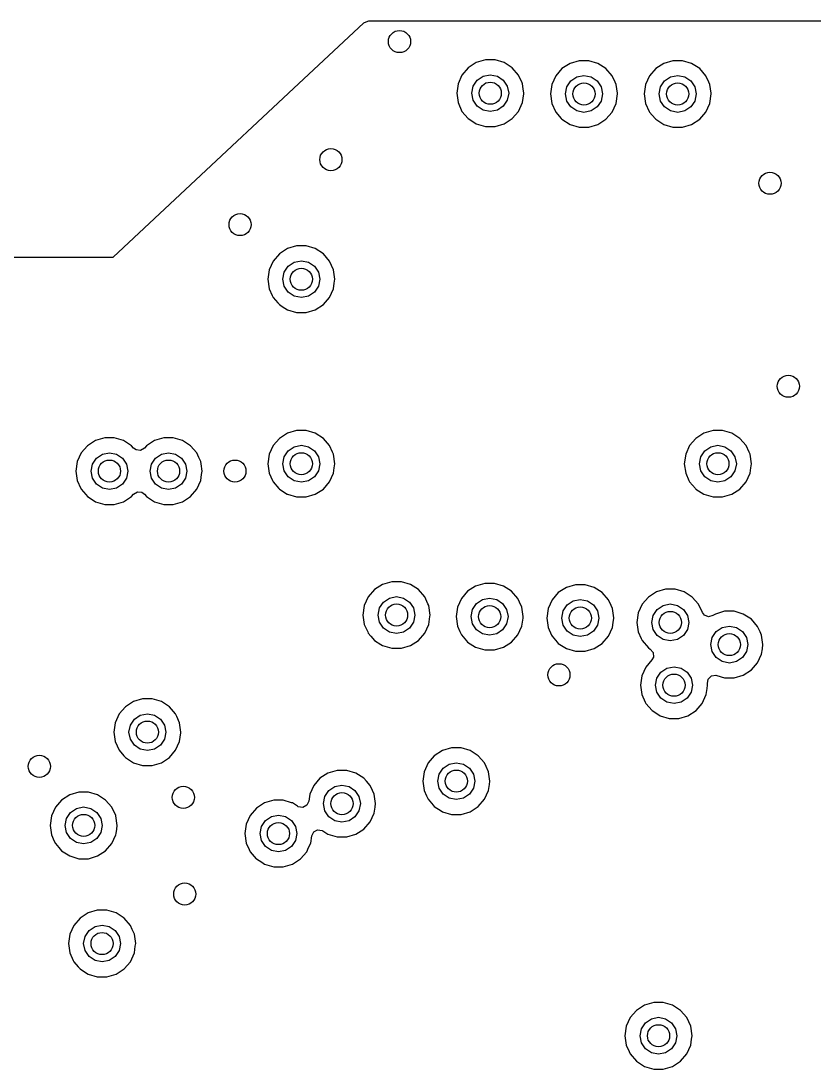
# Model space of a CAD drawing. Extents: x 100.3 to 185, y -144.7 to -85.3.
# Drawn here: x 165.25 to 176, y -99.5 to -85.3 of the extents above; entities that cross this region are included whole.
import ezdxf

# ---------------------------------------------------------------- set-up
doc = ezdxf.new("R2010")
doc.units = 0
doc.layers.add('BLACK', color=7, linetype='CONTINUOUS')

msp = doc.modelspace()

# ---------------------------------------------------------------- linework, layer by layer
at = {"layer": 'BLACK', "linetype": 'CONTINUOUS'}
for p, q in [((168.876, -86.28), (169.895, -85.3279)), ((169.895, -85.3279), (169.951, -85.302)), ((169.951, -85.302), (169.963, -85.3013)), ((169.963, -85.3013), (183.282, -85.3014)), ((171.421, -85.866), (171.312, -85.936)), ((171.545, -85.8295), (171.421, -85.866)), ((171.421, -85.866), (171.421, -85.866)), ((171.675, -85.8295), (171.545, -85.8295)), ((171.545, -85.8295), (171.545, -85.8295)), ((171.799, -85.866), (171.675, -85.8295)), ((171.675, -85.8295), (171.675, -85.8295)), ((171.908, -85.936), (171.799, -85.866)), ((171.799, -85.866), (171.799, -85.866)), ((171.799, -85.866), (171.799, -85.866)), ((171.799, -85.866), (171.799, -85.866)), ((172.691, -85.876), (172.582, -85.946)), ((172.815, -85.8395), (172.691, -85.876)), ((172.691, -85.876), (172.691, -85.876)), ((172.945, -85.8395), (172.815, -85.8395)), ((172.815, -85.8395), (172.815, -85.8395)), ((173.069, -85.876), (172.945, -85.8395)), ((172.945, -85.8395), (172.945, -85.8395)), ((173.178, -85.946), (173.069, -85.876)), ((173.069, -85.876), (173.069, -85.876)), ((173.069, -85.876), (173.069, -85.876)), ((173.069, -85.876), (173.069, -85.876)), ((173.961, -85.876), (173.852, -85.946)), ((174.085, -85.8395), (173.961, -85.876)), ((173.961, -85.876), (173.961, -85.876)), ((174.215, -85.8395), (174.085, -85.8395)), ((174.085, -85.8395), (174.085, -85.8395)), ((174.339, -85.876), (174.215, -85.8395)), ((174.215, -85.8395), (174.215, -85.8395)), ((174.448, -85.946), (174.339, -85.876)), ((174.339, -85.876), (174.339, -85.876)), ((174.339, -85.876), (174.339, -85.876)), ((174.339, -85.876), (174.339, -85.876)), ((171.227, -86.0339), (171.173, -86.1518)), ((171.312, -85.936), (171.227, -86.0339)), ((171.514, -86.049), (171.61, -86.03)), ((171.61, -86.03), (171.706, -86.049)), ((171.993, -86.0339), (171.908, -85.936)), ((171.908, -85.936), (171.908, -85.936)), ((171.908, -85.936), (171.908, -85.936)), ((172.041, -86.1395), (171.993, -86.0339)), ((172.497, -86.0439), (172.443, -86.1618)), ((172.582, -85.946), (172.497, -86.0439)), ((172.784, -86.059), (172.88, -86.04)), ((172.88, -86.04), (172.976, -86.059)), ((173.263, -86.0439), (173.178, -85.946)), ((173.178, -85.946), (173.178, -85.946)), ((173.178, -85.946), (173.178, -85.946)), ((173.301, -86.1284), (173.263, -86.0439)), ((173.767, -86.0439), (173.713, -86.1618)), ((173.852, -85.946), (173.767, -86.0439)), ((174.054, -86.059), (174.15, -86.04)), ((174.15, -86.04), (174.246, -86.059)), ((174.533, -86.0439), (174.448, -85.946)), ((174.448, -85.946), (174.448, -85.946)), ((174.448, -85.946), (174.448, -85.946)), ((174.571, -86.1284), (174.533, -86.0439)), ((171.173, -86.1518), (171.155, -86.28)), ((171.36, -86.28), (171.379, -86.1843)), ((171.379, -86.1843), (171.433, -86.1032)), ((171.433, -86.1032), (171.514, -86.049)), ((171.706, -86.049), (171.787, -86.1032)), ((171.787, -86.1032), (171.841, -86.1843)), ((171.841, -86.1843), (171.86, -86.28)), ((172.047, -86.1518), (172.041, -86.1395)), ((172.056, -86.2193), (172.047, -86.1518)), ((172.443, -86.1618), (172.425, -86.29)), ((172.649, -86.1943), (172.703, -86.1132)), ((172.703, -86.1132), (172.784, -86.059)), ((172.976, -86.059), (173.057, -86.1132)), ((173.057, -86.1132), (173.111, -86.1943)), ((173.317, -86.1618), (173.301, -86.1284)), ((173.334, -86.28), (173.317, -86.1618)), ((173.713, -86.1618), (173.695, -86.29)), ((173.919, -86.1943), (173.973, -86.1132)), ((173.973, -86.1132), (174.054, -86.059)), ((174.246, -86.059), (174.327, -86.1132)), ((174.327, -86.1132), (174.381, -86.1943)), ((174.587, -86.1618), (174.571, -86.1284)), ((174.604, -86.28), (174.587, -86.1618)), ((166.5, -88.5), (168.876, -86.28)), ((171.155, -86.28), (171.155, -86.28)), ((171.155, -86.28), (171.173, -86.4082)), ((171.379, -86.3757), (171.36, -86.28)), ((171.86, -86.28), (171.841, -86.3757)), ((172.047, -86.4082), (172.064, -86.29)), ((172.065, -86.28), (172.056, -86.2193)), ((172.064, -86.29), (172.065, -86.28)), ((172.425, -86.29), (172.425, -86.29)), ((172.425, -86.29), (172.443, -86.4182)), ((172.63, -86.29), (172.649, -86.1943)), ((172.649, -86.3857), (172.63, -86.29)), ((173.111, -86.1943), (173.13, -86.29)), ((173.13, -86.29), (173.111, -86.3857)), ((173.317, -86.4182), (173.335, -86.29)), ((173.335, -86.29), (173.334, -86.28)), ((173.335, -86.29), (173.335, -86.29)), ((173.695, -86.29), (173.695, -86.29)), ((173.695, -86.29), (173.713, -86.4182)), ((173.9, -86.29), (173.919, -86.1943)), ((173.919, -86.3857), (173.9, -86.29)), ((174.381, -86.1943), (174.4, -86.29)), ((174.4, -86.29), (174.381, -86.3857)), ((174.587, -86.4182), (174.605, -86.29)), ((174.605, -86.29), (174.604, -86.28)), ((171.173, -86.4082), (171.227, -86.5261)), ((171.433, -86.4568), (171.379, -86.3757)), ((171.514, -86.511), (171.433, -86.4568)), ((171.787, -86.4568), (171.706, -86.511)), ((171.841, -86.3757), (171.787, -86.4568)), ((171.993, -86.5261), (172.047, -86.4082)), ((172.443, -86.4182), (172.493, -86.5261)), ((172.703, -86.4668), (172.649, -86.3857)), ((172.784, -86.521), (172.703, -86.4668)), ((173.057, -86.4668), (172.976, -86.521)), ((173.111, -86.3857), (173.057, -86.4668)), ((173.263, -86.5361), (173.317, -86.4182)), ((173.713, -86.4182), (173.763, -86.5261)), ((173.973, -86.4668), (173.919, -86.3857)), ((174.054, -86.521), (173.973, -86.4668)), ((174.327, -86.4668), (174.246, -86.521)), ((174.381, -86.3857), (174.327, -86.4668)), ((174.533, -86.5361), (174.587, -86.4182)), ((171.227, -86.5261), (171.227, -86.5261)), ((171.227, -86.5261), (171.312, -86.624)), ((171.61, -86.53), (171.514, -86.511)), ((171.706, -86.511), (171.61, -86.53)), ((171.908, -86.624), (171.993, -86.5261)), ((172.493, -86.5261), (172.497, -86.5361)), ((172.497, -86.5361), (172.573, -86.624)), ((172.88, -86.54), (172.784, -86.521)), ((172.976, -86.521), (172.88, -86.54)), ((173.178, -86.634), (173.263, -86.5361)), ((173.763, -86.5261), (173.767, -86.5361)), ((173.767, -86.5361), (173.843, -86.624)), ((174.15, -86.54), (174.054, -86.521)), ((174.246, -86.521), (174.15, -86.54)), ((174.448, -86.634), (174.533, -86.5361)), ((171.312, -86.624), (171.312, -86.624)), ((171.312, -86.624), (171.374, -86.6641)), ((171.374, -86.6641), (171.421, -86.694)), ((171.421, -86.694), (171.545, -86.7305)), ((171.545, -86.7305), (171.545, -86.7305)), ((171.545, -86.7305), (171.675, -86.7305)), ((171.675, -86.7305), (171.799, -86.694)), ((171.675, -86.7305), (171.675, -86.7305)), ((171.799, -86.694), (171.908, -86.624)), ((172.573, -86.624), (172.582, -86.634)), ((172.582, -86.634), (172.691, -86.704)), ((172.691, -86.704), (172.691, -86.704)), ((172.691, -86.704), (172.815, -86.7405)), ((172.815, -86.7405), (172.815, -86.7405)), ((172.815, -86.7405), (172.945, -86.7405)), ((172.945, -86.7405), (173.069, -86.704)), ((172.945, -86.7405), (172.945, -86.7405)), ((173.069, -86.704), (173.178, -86.634)), ((173.843, -86.624), (173.852, -86.634)), ((173.852, -86.634), (173.961, -86.704)), ((173.961, -86.704), (173.961, -86.704)), ((173.961, -86.704), (174.085, -86.7405)), ((174.085, -86.7405), (174.085, -86.7405)), ((174.085, -86.7405), (174.215, -86.7405)), ((174.215, -86.7405), (174.339, -86.704)), ((174.215, -86.7405), (174.215, -86.7405)), ((174.339, -86.704), (174.448, -86.634)), ((168.752, -88.456), (168.667, -88.5539)), ((168.861, -88.386), (168.752, -88.456)), ((168.985, -88.3495), (168.861, -88.386)), ((168.861, -88.386), (168.861, -88.386)), ((169.115, -88.3495), (168.985, -88.3495)), ((168.985, -88.3495), (168.985, -88.3495)), ((169.239, -88.386), (169.115, -88.3495)), ((169.115, -88.3495), (169.115, -88.3495)), ((169.348, -88.456), (169.239, -88.386)), ((169.239, -88.386), (169.239, -88.386)), ((169.239, -88.386), (169.239, -88.386)), ((169.239, -88.386), (169.239, -88.386)), ((169.433, -88.5539), (169.348, -88.456)), ((169.348, -88.456), (169.348, -88.456)), ((169.348, -88.456), (169.348, -88.456)), ((160.279, -88.5), (166.5, -88.5)), ((166.5, -88.5), (166.5, -88.5)), ((168.667, -88.5539), (168.613, -88.6718)), ((168.873, -88.6232), (168.954, -88.569)), ((168.954, -88.569), (169.05, -88.55)), ((169.05, -88.55), (169.146, -88.569)), ((169.146, -88.569), (169.227, -88.6232)), ((169.487, -88.6718), (169.433, -88.5539)), ((168.613, -88.6718), (168.595, -88.8)), ((168.8, -88.8), (168.819, -88.7043)), ((168.819, -88.7043), (168.873, -88.6232)), ((169.227, -88.6232), (169.281, -88.7043)), ((169.281, -88.7043), (169.3, -88.8)), ((169.505, -88.8), (169.487, -88.6718)), ((169.487, -88.6718), (169.487, -88.6718)), ((168.595, -88.8), (168.595, -88.8)), ((168.595, -88.8), (168.613, -88.9282)), ((168.819, -88.8957), (168.8, -88.8)), ((169.3, -88.8), (169.281, -88.8957)), ((169.487, -88.9282), (169.497, -88.8539)), ((169.497, -88.8539), (169.505, -88.8)), ((169.505, -88.8), (169.505, -88.8)), ((168.613, -88.9282), (168.656, -89.0211)), ((168.656, -89.0211), (168.667, -89.0461)), ((168.873, -88.9768), (168.819, -88.8957)), ((168.954, -89.031), (168.873, -88.9768)), ((169.227, -88.9768), (169.146, -89.031)), ((169.281, -88.8957), (169.227, -88.9768)), ((169.433, -89.0461), (169.487, -88.9282)), ((168.667, -89.0461), (168.73, -89.119)), ((168.73, -89.119), (168.752, -89.144)), ((168.752, -89.144), (168.791, -89.1691)), ((168.791, -89.1691), (168.861, -89.214)), ((169.05, -89.05), (168.954, -89.031)), ((169.146, -89.031), (169.05, -89.05)), ((169.239, -89.214), (169.348, -89.144)), ((169.348, -89.144), (169.433, -89.0461)), ((168.861, -89.214), (168.985, -89.2505)), ((168.985, -89.2505), (168.985, -89.2505)), ((168.985, -89.2505), (169.115, -89.2505)), ((169.115, -89.2505), (169.239, -89.214)), ((169.115, -89.2505), (169.115, -89.2505)), ((168.985, -90.8495), (168.861, -90.886)), ((169.115, -90.8495), (168.985, -90.8495)), ((168.985, -90.8495), (168.985, -90.8495)), ((169.239, -90.886), (169.115, -90.8495)), ((169.115, -90.8495), (169.115, -90.8495)), ((174.63, -90.8495), (174.505, -90.886)), ((174.759, -90.8495), (174.63, -90.8495)), ((174.63, -90.8495), (174.63, -90.8495)), ((174.884, -90.886), (174.759, -90.8495)), ((174.759, -90.8495), (174.759, -90.8495)), ((166.261, -90.986), (166.152, -91.056)), ((166.385, -90.9495), (166.261, -90.986)), ((166.261, -90.986), (166.261, -90.986)), ((166.515, -90.9495), (166.385, -90.9495)), ((166.385, -90.9495), (166.385, -90.9495)), ((166.639, -90.986), (166.515, -90.9495)), ((166.515, -90.9495), (166.515, -90.9495)), ((166.748, -91.056), (166.639, -90.986)), ((166.639, -90.986), (166.639, -90.986)), ((166.639, -90.986), (166.639, -90.986)), ((166.639, -90.986), (166.639, -90.986)), ((167.061, -90.986), (166.952, -91.056)), ((167.185, -90.9495), (167.061, -90.986)), ((167.061, -90.986), (167.061, -90.986)), ((167.315, -90.9495), (167.185, -90.9495)), ((167.185, -90.9495), (167.185, -90.9495)), ((167.439, -90.986), (167.315, -90.9495)), ((167.315, -90.9495), (167.315, -90.9495)), ((167.548, -91.056), (167.439, -90.986)), ((167.439, -90.986), (167.439, -90.986)), ((167.439, -90.986), (167.439, -90.986)), ((167.439, -90.986), (167.439, -90.986)), ((168.752, -90.956), (168.667, -91.0539)), ((168.861, -90.886), (168.752, -90.956)), ((168.861, -90.886), (168.861, -90.886)), ((169.348, -90.956), (169.239, -90.886)), ((169.239, -90.886), (169.239, -90.886)), ((169.239, -90.886), (169.239, -90.886)), ((169.239, -90.886), (169.239, -90.886)), ((169.433, -91.0539), (169.348, -90.956)), ((169.348, -90.956), (169.348, -90.956)), ((169.348, -90.956), (169.348, -90.956)), ((174.396, -90.956), (174.312, -91.0539)), ((174.505, -90.886), (174.396, -90.956)), ((174.505, -90.886), (174.505, -90.886)), ((174.993, -90.956), (174.884, -90.886)), ((174.884, -90.886), (174.884, -90.886)), ((174.884, -90.886), (174.884, -90.886)), ((174.884, -90.886), (174.884, -90.886)), ((175.077, -91.0539), (174.993, -90.956)), ((174.993, -90.956), (174.993, -90.956)), ((174.993, -90.956), (174.993, -90.956)), ((166.067, -91.1539), (166.013, -91.2718)), ((166.152, -91.056), (166.067, -91.1539)), ((166.354, -91.169), (166.45, -91.15)), ((166.45, -91.15), (166.546, -91.169)), ((166.775, -91.0873), (166.748, -91.056)), ((166.748, -91.056), (166.748, -91.056)), ((166.811, -91.1137), (166.775, -91.0873)), ((166.872, -91.1189), (166.811, -91.1137)), ((166.925, -91.0873), (166.872, -91.1189)), ((166.952, -91.056), (166.925, -91.0873)), ((166.952, -91.056), (166.952, -91.056)), ((167.154, -91.169), (167.25, -91.15)), ((167.25, -91.15), (167.346, -91.169)), ((167.633, -91.1539), (167.548, -91.056)), ((167.548, -91.056), (167.548, -91.056)), ((167.548, -91.056), (167.548, -91.056)), ((167.66, -91.214), (167.633, -91.1539)), ((168.667, -91.0539), (168.613, -91.1718)), ((168.819, -91.2043), (168.873, -91.1232)), ((168.873, -91.1232), (168.954, -91.069)), ((168.954, -91.069), (169.05, -91.05)), ((169.05, -91.05), (169.146, -91.069)), ((169.146, -91.069), (169.227, -91.1232)), ((169.227, -91.1232), (169.281, -91.2043)), ((169.474, -91.1438), (169.433, -91.0539)), ((169.487, -91.1718), (169.474, -91.1438)), ((174.312, -91.0539), (174.258, -91.1718)), ((174.464, -91.2043), (174.518, -91.1232)), ((174.518, -91.1232), (174.599, -91.069)), ((174.599, -91.069), (174.695, -91.05)), ((174.695, -91.05), (174.79, -91.069)), ((174.79, -91.069), (174.871, -91.1232)), ((174.871, -91.1232), (174.925, -91.2043)), ((175.118, -91.1438), (175.077, -91.0539)), ((175.131, -91.1718), (175.118, -91.1438)), ((166.013, -91.2718), (165.995, -91.4)), ((166.219, -91.3043), (166.273, -91.2232)), ((166.273, -91.2232), (166.354, -91.169)), ((166.546, -91.169), (166.627, -91.2232)), ((166.627, -91.2232), (166.681, -91.3043)), ((167.019, -91.3043), (167.073, -91.2232)), ((167.073, -91.2232), (167.154, -91.169)), ((167.346, -91.169), (167.427, -91.2232)), ((167.427, -91.2232), (167.481, -91.3043)), ((167.687, -91.2718), (167.66, -91.214)), ((167.691, -91.3), (167.687, -91.2718)), ((167.705, -91.4), (167.691, -91.3)), ((168.613, -91.1718), (168.595, -91.3)), ((168.595, -91.3), (168.595, -91.3)), ((168.595, -91.3), (168.613, -91.4282)), ((168.8, -91.3), (168.819, -91.2043)), ((168.819, -91.3957), (168.8, -91.3)), ((169.281, -91.2043), (169.3, -91.3)), ((169.3, -91.3), (169.281, -91.3957)), ((169.505, -91.3), (169.487, -91.1718)), ((169.497, -91.3532), (169.505, -91.3)), ((169.505, -91.3), (169.505, -91.3)), ((174.258, -91.1718), (174.239, -91.3)), ((174.239, -91.3), (174.239, -91.3)), ((174.239, -91.3), (174.258, -91.4282)), ((174.445, -91.3), (174.464, -91.2043)), ((174.464, -91.3957), (174.445, -91.3)), ((174.925, -91.2043), (174.945, -91.3)), ((174.945, -91.3), (174.925, -91.3957)), ((175.15, -91.3), (175.131, -91.1718)), ((175.142, -91.3532), (175.15, -91.3)), ((175.15, -91.3), (175.15, -91.3)), ((165.995, -91.4), (165.995, -91.4)), ((165.995, -91.4), (166.013, -91.5282)), ((166.2, -91.4), (166.219, -91.3043)), ((166.219, -91.4957), (166.2, -91.4)), ((166.681, -91.3043), (166.7, -91.4)), ((166.7, -91.4), (166.681, -91.4957)), ((167, -91.4), (167.019, -91.3043)), ((167.019, -91.4957), (167, -91.4)), ((167.481, -91.3043), (167.5, -91.4)), ((167.5, -91.4), (167.481, -91.4957)), ((167.699, -91.4461), (167.705, -91.4)), ((167.705, -91.4), (167.705, -91.4)), ((168.613, -91.4282), (168.659, -91.5282)), ((168.873, -91.4768), (168.819, -91.3957)), ((169.281, -91.3957), (169.227, -91.4768)), ((169.433, -91.5461), (169.487, -91.4282)), ((169.487, -91.4282), (169.497, -91.3532)), ((174.258, -91.4282), (174.303, -91.5282)), ((174.518, -91.4768), (174.464, -91.3957)), ((174.925, -91.3957), (174.871, -91.4768)), ((175.077, -91.5461), (175.131, -91.4282)), ((175.131, -91.4282), (175.142, -91.3532)), ((166.013, -91.5282), (166.063, -91.636)), ((166.273, -91.5768), (166.219, -91.4957)), ((166.354, -91.631), (166.273, -91.5768)), ((166.627, -91.5768), (166.546, -91.631)), ((166.681, -91.4957), (166.627, -91.5768)), ((167.073, -91.5768), (167.019, -91.4957)), ((167.154, -91.631), (167.073, -91.5768)), ((167.427, -91.5768), (167.346, -91.631)), ((167.481, -91.4957), (167.427, -91.5768)), ((167.633, -91.6461), (167.687, -91.5282)), ((167.687, -91.5282), (167.699, -91.4461)), ((168.659, -91.5282), (168.667, -91.5461)), ((168.667, -91.5461), (168.745, -91.636)), ((168.954, -91.531), (168.873, -91.4768)), ((169.05, -91.55), (168.954, -91.531)), ((169.146, -91.531), (169.05, -91.55)), ((169.227, -91.4768), (169.146, -91.531)), ((169.348, -91.644), (169.433, -91.5461)), ((174.303, -91.5282), (174.312, -91.5461)), ((174.312, -91.5461), (174.39, -91.636)), ((174.599, -91.531), (174.518, -91.4768)), ((174.695, -91.55), (174.599, -91.531)), ((174.79, -91.531), (174.695, -91.55)), ((174.871, -91.4768), (174.79, -91.531)), ((174.993, -91.644), (175.077, -91.5461)), ((166.063, -91.636), (166.067, -91.6461)), ((166.067, -91.6461), (166.128, -91.7162)), ((166.128, -91.7162), (166.152, -91.744)), ((166.45, -91.65), (166.354, -91.631)), ((166.546, -91.631), (166.45, -91.65)), ((166.748, -91.744), (166.774, -91.714)), ((166.774, -91.714), (166.775, -91.7127)), ((166.775, -91.7127), (166.828, -91.6811)), ((166.828, -91.6811), (166.889, -91.6863)), ((166.889, -91.6863), (166.925, -91.7127)), ((166.925, -91.7127), (166.926, -91.714)), ((166.926, -91.714), (166.952, -91.744)), ((167.25, -91.65), (167.154, -91.631)), ((167.346, -91.631), (167.25, -91.65)), ((167.548, -91.744), (167.633, -91.6461)), ((168.745, -91.636), (168.752, -91.644)), ((168.752, -91.644), (168.859, -91.7127)), ((168.859, -91.7127), (168.861, -91.714)), ((168.861, -91.714), (168.985, -91.7505)), ((169.115, -91.7505), (169.239, -91.714)), ((169.239, -91.714), (169.348, -91.644)), ((174.39, -91.636), (174.396, -91.644)), ((174.396, -91.644), (174.503, -91.7127)), ((174.503, -91.7127), (174.505, -91.714)), ((174.505, -91.714), (174.63, -91.7505)), ((174.759, -91.7505), (174.884, -91.714)), ((174.884, -91.714), (174.993, -91.644)), ((166.152, -91.744), (166.241, -91.8011)), ((166.241, -91.8011), (166.261, -91.814)), ((166.261, -91.814), (166.385, -91.8505)), ((166.385, -91.8505), (166.385, -91.8505)), ((166.385, -91.8505), (166.515, -91.8505)), ((166.515, -91.8505), (166.639, -91.814)), ((166.515, -91.8505), (166.515, -91.8505)), ((166.639, -91.814), (166.748, -91.744)), ((166.952, -91.744), (167.061, -91.814)), ((167.061, -91.814), (167.185, -91.8505)), ((167.185, -91.8505), (167.185, -91.8505)), ((167.185, -91.8505), (167.315, -91.8505)), ((167.315, -91.8505), (167.439, -91.814)), ((167.315, -91.8505), (167.315, -91.8505)), ((167.439, -91.814), (167.548, -91.744)), ((168.985, -91.7505), (168.985, -91.7505)), ((168.985, -91.7505), (169.115, -91.7505)), ((169.115, -91.7505), (169.115, -91.7505)), ((174.63, -91.7505), (174.63, -91.7505)), ((174.63, -91.7505), (174.759, -91.7505)), ((174.759, -91.7505), (174.759, -91.7505)), ((170.151, -92.936), (170.042, -93.006)), ((170.275, -92.8995), (170.151, -92.936)), ((170.151, -92.936), (170.151, -92.936)), ((170.405, -92.8995), (170.275, -92.8995)), ((170.275, -92.8995), (170.275, -92.8995)), ((170.529, -92.936), (170.405, -92.8995)), ((170.405, -92.8995), (170.405, -92.8995)), ((170.638, -93.006), (170.529, -92.936)), ((170.529, -92.936), (170.529, -92.936)), ((170.529, -92.936), (170.529, -92.936)), ((170.529, -92.936), (170.529, -92.936)), ((171.412, -92.9574), (171.303, -93.0275)), ((171.537, -92.9209), (171.412, -92.9574)), ((171.412, -92.9574), (171.412, -92.9574)), ((171.666, -92.9209), (171.537, -92.9209)), ((171.537, -92.9209), (171.537, -92.9209)), ((171.791, -92.9574), (171.666, -92.9209)), ((171.666, -92.9209), (171.666, -92.9209)), ((171.899, -93.0275), (171.791, -92.9574)), ((171.791, -92.9574), (171.791, -92.9574)), ((171.791, -92.9574), (171.791, -92.9574)), ((171.791, -92.9574), (171.791, -92.9574)), ((172.641, -92.976), (172.532, -93.046)), ((172.765, -92.9395), (172.641, -92.976)), ((172.641, -92.976), (172.641, -92.976)), ((172.895, -92.9395), (172.765, -92.9395)), ((172.765, -92.9395), (172.765, -92.9395)), ((173.019, -92.976), (172.895, -92.9395)), ((172.895, -92.9395), (172.895, -92.9395)), ((173.128, -93.046), (173.019, -92.976)), ((173.019, -92.976), (173.019, -92.976)), ((173.019, -92.976), (173.019, -92.976)), ((173.019, -92.976), (173.019, -92.976)), ((173.985, -92.9995), (173.861, -93.036)), ((174.115, -92.9995), (173.985, -92.9995)), ((173.985, -92.9995), (173.985, -92.9995)), ((174.239, -93.036), (174.115, -92.9995)), ((174.115, -92.9995), (174.115, -92.9995)), ((169.957, -93.1039), (169.903, -93.2218)), ((170.042, -93.006), (169.957, -93.1039)), ((170.163, -93.1732), (170.244, -93.119)), ((170.244, -93.119), (170.34, -93.1)), ((170.34, -93.1), (170.436, -93.119)), ((170.436, -93.119), (170.517, -93.1732)), ((170.723, -93.1039), (170.638, -93.006)), ((170.638, -93.006), (170.638, -93.006)), ((170.638, -93.006), (170.638, -93.006)), ((170.765, -93.1968), (170.723, -93.1039)), ((171.219, -93.1254), (171.165, -93.2432)), ((171.303, -93.0275), (171.219, -93.1254)), ((171.425, -93.1947), (171.506, -93.1405)), ((171.506, -93.1405), (171.601, -93.1214)), ((171.601, -93.1214), (171.697, -93.1405)), ((171.697, -93.1405), (171.778, -93.1947)), ((171.984, -93.1254), (171.899, -93.0275)), ((171.899, -93.0275), (171.899, -93.0275)), ((171.899, -93.0275), (171.899, -93.0275)), ((172.006, -93.1739), (171.984, -93.1254)), ((172.447, -93.1439), (172.393, -93.2618)), ((172.532, -93.046), (172.447, -93.1439)), ((172.734, -93.159), (172.83, -93.14)), ((172.83, -93.14), (172.926, -93.159)), ((173.213, -93.1439), (173.128, -93.046)), ((173.128, -93.046), (173.128, -93.046)), ((173.128, -93.046), (173.128, -93.046)), ((173.248, -93.2211), (173.213, -93.1439)), ((173.752, -93.106), (173.667, -93.2039)), ((173.861, -93.036), (173.752, -93.106)), ((173.861, -93.036), (173.861, -93.036)), ((174.348, -93.106), (174.239, -93.036)), ((174.239, -93.036), (174.239, -93.036)), ((174.239, -93.036), (174.239, -93.036)), ((174.239, -93.036), (174.239, -93.036)), ((174.433, -93.2039), (174.348, -93.106)), ((174.348, -93.106), (174.348, -93.106)), ((174.348, -93.106), (174.348, -93.106)), ((169.903, -93.2218), (169.885, -93.35)), ((170.09, -93.35), (170.109, -93.2543)), ((170.109, -93.2543), (170.163, -93.1732)), ((170.517, -93.1732), (170.571, -93.2543)), ((170.571, -93.2543), (170.59, -93.35)), ((170.777, -93.2218), (170.765, -93.1968)), ((170.795, -93.3495), (170.777, -93.2218)), ((171.165, -93.2432), (171.146, -93.3714)), ((171.351, -93.3714), (171.37, -93.2758)), ((171.37, -93.2758), (171.425, -93.1947)), ((171.778, -93.1947), (171.832, -93.2758)), ((171.832, -93.2758), (171.851, -93.3714)), ((172.038, -93.2432), (172.006, -93.1739)), ((172.057, -93.3714), (172.038, -93.2432)), ((172.393, -93.2618), (172.375, -93.39)), ((172.599, -93.2943), (172.653, -93.2132)), ((172.653, -93.2132), (172.734, -93.159)), ((172.926, -93.159), (173.007, -93.2132)), ((173.007, -93.2132), (173.061, -93.2943)), ((173.267, -93.2618), (173.248, -93.2211)), ((173.285, -93.386), (173.267, -93.2618)), ((173.667, -93.2039), (173.613, -93.3218)), ((173.819, -93.3543), (173.873, -93.2732)), ((173.873, -93.2732), (173.954, -93.219)), ((173.954, -93.219), (174.05, -93.2)), ((174.05, -93.2), (174.146, -93.219)), ((174.146, -93.219), (174.227, -93.2732)), ((174.227, -93.2732), (174.281, -93.3543)), ((174.484, -93.3154), (174.433, -93.2039)), ((174.433, -93.2039), (174.433, -93.2039)), ((174.433, -93.2039), (174.433, -93.2039)), ((169.885, -93.35), (169.885, -93.35)), ((169.885, -93.35), (169.903, -93.4782)), ((170.109, -93.4457), (170.09, -93.35)), ((170.59, -93.35), (170.571, -93.4457)), ((170.777, -93.4782), (170.792, -93.3714)), ((170.792, -93.3714), (170.795, -93.35)), ((170.795, -93.35), (170.795, -93.3495)), ((171.146, -93.3714), (171.146, -93.3714)), ((171.146, -93.3714), (171.165, -93.4997)), ((171.37, -93.4671), (171.351, -93.3714)), ((171.851, -93.3714), (171.832, -93.4671)), ((172.038, -93.4997), (172.054, -93.39)), ((172.054, -93.39), (172.057, -93.3714)), ((172.054, -93.39), (172.054, -93.39)), ((172.057, -93.3714), (172.057, -93.3714)), ((172.375, -93.39), (172.375, -93.39)), ((172.375, -93.39), (172.393, -93.5182)), ((172.58, -93.39), (172.599, -93.2943)), ((172.599, -93.4857), (172.58, -93.39)), ((173.061, -93.2943), (173.08, -93.39)), ((173.08, -93.39), (173.061, -93.4857)), ((173.277, -93.45), (173.285, -93.39)), ((173.285, -93.39), (173.285, -93.386)), ((173.613, -93.3218), (173.595, -93.45)), ((173.8, -93.45), (173.819, -93.3543)), ((174.281, -93.3543), (174.3, -93.45)), ((174.511, -93.3509), (174.484, -93.3154)), ((174.568, -93.3731), (174.511, -93.3509)), ((174.627, -93.3576), (174.568, -93.3731)), ((174.661, -93.336), (174.627, -93.3576)), ((174.785, -93.2995), (174.661, -93.336)), ((174.661, -93.336), (174.661, -93.336)), ((174.915, -93.2995), (174.785, -93.2995)), ((174.785, -93.2995), (174.785, -93.2995)), ((175.039, -93.336), (174.915, -93.2995)), ((174.915, -93.2995), (174.915, -93.2995)), ((175.148, -93.406), (175.039, -93.336)), ((175.039, -93.336), (175.039, -93.336)), ((175.039, -93.336), (175.039, -93.336)), ((175.039, -93.336), (175.039, -93.336)), ((175.233, -93.5039), (175.148, -93.406)), ((175.148, -93.406), (175.148, -93.406)), ((175.148, -93.406), (175.148, -93.406)), ((169.903, -93.4782), (169.949, -93.5782)), ((170.163, -93.5268), (170.109, -93.4457)), ((170.244, -93.581), (170.163, -93.5268)), ((170.517, -93.5268), (170.436, -93.581)), ((170.571, -93.4457), (170.517, -93.5268)), ((170.723, -93.5961), (170.777, -93.4782)), ((171.165, -93.4997), (171.197, -93.5711)), ((171.197, -93.5711), (171.219, -93.6175)), ((171.425, -93.5482), (171.37, -93.4671)), ((171.506, -93.6024), (171.425, -93.5482)), ((171.778, -93.5482), (171.697, -93.6024)), ((171.832, -93.4671), (171.778, -93.5482)), ((171.984, -93.6175), (172.038, -93.4997)), ((172.393, -93.5182), (172.441, -93.6218)), ((172.653, -93.5668), (172.599, -93.4857)), ((172.734, -93.621), (172.653, -93.5668)), ((173.007, -93.5668), (172.926, -93.621)), ((173.061, -93.4857), (173.007, -93.5668)), ((173.213, -93.6361), (173.267, -93.5182)), ((173.267, -93.5182), (173.277, -93.45)), ((173.595, -93.45), (173.595, -93.45)), ((173.595, -93.45), (173.613, -93.5782)), ((173.819, -93.5457), (173.8, -93.45)), ((173.873, -93.6268), (173.819, -93.5457)), ((174.281, -93.5457), (174.227, -93.6268)), ((174.3, -93.45), (174.281, -93.5457)), ((174.673, -93.5732), (174.754, -93.519)), ((174.754, -93.519), (174.85, -93.5)), ((174.85, -93.5), (174.946, -93.519)), ((174.946, -93.519), (175.027, -93.5732)), ((175.267, -93.5782), (175.233, -93.5039)), ((169.949, -93.5782), (169.957, -93.5961)), ((169.957, -93.5961), (169.992, -93.6361)), ((169.992, -93.6361), (170.042, -93.694)), ((170.042, -93.694), (170.129, -93.75)), ((170.34, -93.6), (170.244, -93.581)), ((170.436, -93.581), (170.34, -93.6)), ((170.529, -93.764), (170.638, -93.694)), ((170.638, -93.694), (170.723, -93.5961)), ((171.219, -93.6175), (171.29, -93.7)), ((171.29, -93.7), (171.303, -93.7154)), ((171.601, -93.6214), (171.506, -93.6024)), ((171.697, -93.6024), (171.601, -93.6214)), ((171.899, -93.7154), (171.984, -93.6175)), ((172.441, -93.6218), (172.447, -93.6361)), ((172.447, -93.6361), (172.516, -93.7154)), ((172.83, -93.64), (172.734, -93.621)), ((172.926, -93.621), (172.83, -93.64)), ((173.128, -93.734), (173.213, -93.6361)), ((173.613, -93.5782), (173.655, -93.669)), ((173.655, -93.669), (173.667, -93.6961)), ((173.667, -93.6961), (173.752, -93.794)), ((173.954, -93.681), (173.873, -93.6268)), ((174.05, -93.7), (173.954, -93.681)), ((174.146, -93.681), (174.05, -93.7)), ((174.227, -93.6268), (174.146, -93.681)), ((174.6, -93.75), (174.619, -93.6543)), ((174.619, -93.6543), (174.673, -93.5732)), ((175.027, -93.5732), (175.081, -93.6543)), ((175.081, -93.6543), (175.1, -93.75)), ((175.287, -93.6218), (175.267, -93.5782)), ((175.305, -93.75), (175.287, -93.6218)), ((170.129, -93.75), (170.151, -93.764)), ((170.151, -93.764), (170.275, -93.8005)), ((170.275, -93.8005), (170.275, -93.8005)), ((170.275, -93.8005), (170.405, -93.8005)), ((170.405, -93.8005), (170.529, -93.764)), ((170.405, -93.8005), (170.405, -93.8005)), ((171.303, -93.7154), (171.412, -93.7854)), ((171.412, -93.7854), (171.412, -93.7854)), ((171.412, -93.7854), (171.537, -93.8219)), ((171.537, -93.8219), (171.537, -93.8219)), ((171.537, -93.8219), (171.666, -93.8219)), ((171.666, -93.8219), (171.791, -93.7854)), ((171.666, -93.8219), (171.666, -93.8219)), ((171.791, -93.7854), (171.899, -93.7154)), ((172.516, -93.7154), (172.532, -93.734)), ((172.532, -93.734), (172.641, -93.804)), ((172.641, -93.804), (172.641, -93.804)), ((172.641, -93.804), (172.765, -93.8405)), ((172.765, -93.8405), (172.765, -93.8405)), ((172.765, -93.8405), (172.895, -93.8405)), ((172.895, -93.8405), (173.019, -93.804)), ((172.895, -93.8405), (172.895, -93.8405)), ((173.019, -93.804), (173.128, -93.734)), ((173.752, -93.794), (173.778, -93.8108)), ((173.778, -93.8108), (173.817, -93.8582)), ((174.619, -93.8457), (174.6, -93.75)), ((174.673, -93.9268), (174.619, -93.8457)), ((175.081, -93.8457), (175.027, -93.9268)), ((175.1, -93.75), (175.081, -93.8457)), ((175.287, -93.8782), (175.297, -93.806)), ((175.297, -93.806), (175.305, -93.75)), ((175.305, -93.75), (175.305, -93.75)), ((173.799, -93.9589), (173.717, -94.0539)), ((173.82, -93.9193), (173.799, -93.9589)), ((173.817, -93.8582), (173.82, -93.9193)), ((174.754, -93.981), (174.673, -93.9268)), ((174.85, -94), (174.754, -93.981)), ((174.946, -93.981), (174.85, -94)), ((175.027, -93.9268), (174.946, -93.981)), ((175.148, -94.094), (175.233, -93.9961)), ((175.233, -93.9961), (175.287, -93.8782)), ((173.717, -94.0539), (173.663, -94.1718)), ((173.869, -94.2043), (173.923, -94.1232)), ((173.923, -94.1232), (174.004, -94.069)), ((174.004, -94.069), (174.1, -94.05)), ((174.1, -94.05), (174.196, -94.069)), ((174.196, -94.069), (174.277, -94.1232)), ((174.277, -94.1232), (174.331, -94.2043)), ((175.039, -94.164), (175.148, -94.094)), ((173.663, -94.1718), (173.645, -94.3)), ((173.85, -94.3), (173.869, -94.2043)), ((174.331, -94.2043), (174.35, -94.3)), ((174.552, -94.2781), (174.562, -94.2178)), ((174.555, -94.3), (174.552, -94.2781)), ((174.562, -94.2178), (174.606, -94.1751)), ((174.606, -94.1751), (174.667, -94.1664)), ((174.667, -94.1664), (174.678, -94.169)), ((174.678, -94.169), (174.785, -94.2005)), ((174.785, -94.2005), (174.785, -94.2005)), ((174.785, -94.2005), (174.915, -94.2005)), ((174.915, -94.2005), (175.039, -94.164)), ((174.915, -94.2005), (174.915, -94.2005)), ((173.645, -94.3), (173.645, -94.3)), ((173.645, -94.3), (173.663, -94.4282)), ((173.869, -94.3957), (173.85, -94.3)), ((173.923, -94.4768), (173.869, -94.3957)), ((174.331, -94.3957), (174.277, -94.4768)), ((174.35, -94.3), (174.331, -94.3957)), ((174.537, -94.4282), (174.548, -94.3465)), ((174.548, -94.3465), (174.555, -94.3)), ((174.555, -94.3), (174.555, -94.3)), ((166.774, -94.5224), (166.666, -94.5925)), ((166.899, -94.4859), (166.774, -94.5224)), ((166.774, -94.5224), (166.774, -94.5224)), ((167.028, -94.4859), (166.899, -94.4859)), ((166.899, -94.4859), (166.899, -94.4859)), ((167.153, -94.5224), (167.028, -94.4859)), ((167.028, -94.4859), (167.028, -94.4859)), ((167.262, -94.5925), (167.153, -94.5224)), ((167.153, -94.5224), (167.153, -94.5224)), ((167.153, -94.5224), (167.153, -94.5224)), ((167.153, -94.5224), (167.153, -94.5224)), ((173.663, -94.4282), (173.71, -94.531)), ((173.71, -94.531), (173.717, -94.5461)), ((173.717, -94.5461), (173.802, -94.644)), ((174.004, -94.531), (173.923, -94.4768)), ((174.1, -94.55), (174.004, -94.531)), ((174.196, -94.531), (174.1, -94.55)), ((174.277, -94.4768), (174.196, -94.531)), ((174.398, -94.644), (174.483, -94.5461)), ((174.483, -94.5461), (174.537, -94.4282)), ((166.581, -94.6904), (166.527, -94.8082)), ((166.666, -94.5925), (166.581, -94.6904)), ((166.787, -94.7597), (166.868, -94.7055)), ((166.868, -94.7055), (166.964, -94.6864)), ((166.964, -94.6864), (167.059, -94.7055)), ((167.059, -94.7055), (167.14, -94.7597)), ((167.346, -94.6904), (167.262, -94.5925)), ((167.262, -94.5925), (167.262, -94.5925)), ((167.262, -94.5925), (167.262, -94.5925)), ((167.363, -94.7258), (167.346, -94.6904)), ((173.802, -94.644), (173.802, -94.644)), ((173.802, -94.644), (173.895, -94.7037)), ((173.895, -94.7037), (173.911, -94.714)), ((174.289, -94.714), (174.398, -94.644)), ((166.527, -94.8082), (166.508, -94.9364)), ((166.714, -94.9364), (166.733, -94.8408)), ((166.733, -94.8408), (166.787, -94.7597)), ((167.14, -94.7597), (167.195, -94.8408)), ((167.195, -94.8408), (167.214, -94.9364)), ((167.4, -94.8082), (167.363, -94.7258)), ((167.419, -94.9364), (167.4, -94.8082)), ((173.911, -94.714), (174.035, -94.7505)), ((174.035, -94.7505), (174.035, -94.7505)), ((174.035, -94.7505), (174.165, -94.7505)), ((174.165, -94.7505), (174.289, -94.714)), ((174.165, -94.7505), (174.165, -94.7505)), ((166.508, -94.9364), (166.508, -94.9364)), ((166.508, -94.9364), (166.527, -95.0647)), ((166.733, -95.0321), (166.714, -94.9364)), ((167.214, -94.9364), (167.195, -95.0321)), ((167.4, -95.0647), (167.418, -94.944)), ((167.418, -94.944), (167.419, -94.9364)), ((167.419, -94.9364), (167.419, -94.9364)), ((166.527, -95.0647), (166.581, -95.1825)), ((166.787, -95.1132), (166.733, -95.0321)), ((166.868, -95.1674), (166.787, -95.1132)), ((167.14, -95.1132), (167.059, -95.1674)), ((167.195, -95.0321), (167.14, -95.1132)), ((167.346, -95.1825), (167.4, -95.0647)), ((166.581, -95.1825), (166.581, -95.1825)), ((166.581, -95.1825), (166.644, -95.256)), ((166.644, -95.256), (166.666, -95.2804)), ((166.964, -95.1864), (166.868, -95.1674)), ((167.059, -95.1674), (166.964, -95.1864)), ((167.262, -95.2804), (167.346, -95.1825)), ((170.852, -95.256), (170.767, -95.3539)), ((170.961, -95.186), (170.852, -95.256)), ((171.085, -95.1495), (170.961, -95.186)), ((170.961, -95.186), (170.961, -95.186)), ((171.215, -95.1495), (171.085, -95.1495)), ((171.085, -95.1495), (171.085, -95.1495)), ((171.339, -95.186), (171.215, -95.1495)), ((171.215, -95.1495), (171.215, -95.1495)), ((171.448, -95.256), (171.339, -95.186)), ((171.339, -95.186), (171.339, -95.186)), ((171.339, -95.186), (171.339, -95.186)), ((171.339, -95.186), (171.339, -95.186)), ((171.533, -95.3539), (171.448, -95.256)), ((171.448, -95.256), (171.448, -95.256)), ((171.448, -95.256), (171.448, -95.256)), ((166.666, -95.2804), (166.774, -95.3504)), ((166.774, -95.3504), (166.774, -95.3504)), ((166.774, -95.3504), (166.899, -95.3869)), ((166.899, -95.3869), (166.899, -95.3869)), ((166.899, -95.3869), (167.028, -95.3869)), ((167.028, -95.3869), (167.153, -95.3504)), ((167.028, -95.3869), (167.028, -95.3869)), ((167.153, -95.3504), (167.262, -95.2804)), ((170.767, -95.3539), (170.713, -95.4718)), ((170.973, -95.4232), (171.054, -95.369)), ((171.054, -95.369), (171.15, -95.35)), ((171.15, -95.35), (171.246, -95.369)), ((171.246, -95.369), (171.327, -95.4232)), ((171.556, -95.4039), (171.533, -95.3539)), ((171.587, -95.4718), (171.556, -95.4039)), ((169.411, -95.4907), (169.302, -95.5608)), ((169.536, -95.4543), (169.411, -95.4907)), ((169.411, -95.4907), (169.411, -95.4907)), ((169.665, -95.4543), (169.536, -95.4543)), ((169.536, -95.4543), (169.536, -95.4543)), ((169.79, -95.4907), (169.665, -95.4543)), ((169.665, -95.4543), (169.665, -95.4543)), ((169.899, -95.5608), (169.79, -95.4907)), ((169.79, -95.4907), (169.79, -95.4907)), ((169.79, -95.4907), (169.79, -95.4907)), ((169.79, -95.4907), (169.79, -95.4907)), ((170.713, -95.4718), (170.695, -95.6)), ((170.9, -95.6), (170.919, -95.5043)), ((170.919, -95.5043), (170.973, -95.4232)), ((171.327, -95.4232), (171.381, -95.5043)), ((171.381, -95.5043), (171.4, -95.6)), ((171.605, -95.6), (171.587, -95.4718)), ((169.218, -95.6587), (169.164, -95.7765)), ((169.302, -95.5608), (169.218, -95.6587)), ((169.424, -95.728), (169.505, -95.6738)), ((169.505, -95.6738), (169.6, -95.6547)), ((169.6, -95.6547), (169.696, -95.6738)), ((169.696, -95.6738), (169.777, -95.728)), ((169.933, -95.6), (169.899, -95.5608)), ((169.899, -95.5608), (169.899, -95.5608)), ((169.899, -95.5608), (169.899, -95.5608)), ((169.983, -95.6587), (169.933, -95.6)), ((170.015, -95.7282), (169.983, -95.6587)), ((170.695, -95.6), (170.695, -95.6)), ((170.695, -95.6), (170.713, -95.7282)), ((170.919, -95.6957), (170.9, -95.6)), ((170.973, -95.7768), (170.919, -95.6957)), ((171.381, -95.6957), (171.327, -95.7768)), ((171.4, -95.6), (171.381, -95.6957)), ((171.587, -95.7282), (171.598, -95.6468)), ((171.598, -95.6468), (171.605, -95.6)), ((171.605, -95.6), (171.605, -95.6)), ((165.911, -95.786), (165.802, -95.856)), ((166.035, -95.7495), (165.911, -95.786)), ((165.911, -95.786), (165.911, -95.786)), ((166.165, -95.7495), (166.035, -95.7495)), ((166.035, -95.7495), (166.035, -95.7495)), ((166.289, -95.786), (166.165, -95.7495)), ((166.165, -95.7495), (166.165, -95.7495)), ((166.398, -95.856), (166.289, -95.786)), ((166.289, -95.786), (166.289, -95.786)), ((166.289, -95.786), (166.289, -95.786)), ((166.289, -95.786), (166.289, -95.786)), ((169.164, -95.7765), (169.15, -95.8715)), ((169.35, -95.9047), (169.37, -95.8091)), ((169.37, -95.8091), (169.424, -95.728)), ((169.777, -95.728), (169.831, -95.8091)), ((169.831, -95.8091), (169.85, -95.9047)), ((170.037, -95.7765), (170.015, -95.7282)), ((170.056, -95.9047), (170.037, -95.7765)), ((170.713, -95.7282), (170.746, -95.8)), ((170.746, -95.8), (170.767, -95.8461)), ((171.054, -95.831), (170.973, -95.7768)), ((171.15, -95.85), (171.054, -95.831)), ((171.246, -95.831), (171.15, -95.85)), ((171.327, -95.7768), (171.246, -95.831)), ((171.533, -95.8461), (171.587, -95.7282)), ((165.717, -95.9539), (165.663, -96.0718)), ((165.802, -95.856), (165.717, -95.9539)), ((165.923, -96.0232), (166.004, -95.969)), ((166.004, -95.969), (166.1, -95.95)), ((166.1, -95.95), (166.196, -95.969)), ((166.196, -95.969), (166.277, -96.0232)), ((166.483, -95.9539), (166.398, -95.856)), ((166.398, -95.856), (166.398, -95.856)), ((166.398, -95.856), (166.398, -95.856)), ((166.535, -96.0677), (166.483, -95.9539)), ((168.442, -95.966), (168.357, -96.0639)), ((168.551, -95.896), (168.442, -95.966)), ((168.675, -95.8595), (168.551, -95.896)), ((168.551, -95.896), (168.551, -95.896)), ((168.805, -95.8595), (168.675, -95.8595)), ((168.675, -95.8595), (168.675, -95.8595)), ((168.915, -95.8919), (168.805, -95.8595)), ((168.805, -95.8595), (168.805, -95.8595)), ((168.929, -95.896), (168.915, -95.8919)), ((168.999, -95.9407), (168.929, -95.896)), ((168.929, -95.896), (168.929, -95.896)), ((168.929, -95.896), (168.929, -95.896)), ((169.008, -95.9463), (168.999, -95.9407)), ((169.069, -95.955), (169.008, -95.9463)), ((169.123, -95.9264), (169.069, -95.955)), ((169.15, -95.8715), (169.123, -95.9264)), ((169.37, -96.0004), (169.35, -95.9047)), ((169.85, -95.9047), (169.831, -96.0004)), ((170.037, -96.033), (170.049, -95.9505)), ((170.049, -95.9505), (170.056, -95.9048)), ((170.056, -95.9048), (170.056, -95.9047)), ((170.767, -95.8461), (170.837, -95.9264)), ((170.837, -95.9264), (170.852, -95.944)), ((170.852, -95.944), (170.944, -96.0032)), ((171.339, -96.014), (171.448, -95.944)), ((171.448, -95.944), (171.533, -95.8461)), ((165.663, -96.0718), (165.645, -96.2)), ((165.85, -96.2), (165.869, -96.1043)), ((165.869, -96.1043), (165.923, -96.0232)), ((166.277, -96.0232), (166.331, -96.1043)), ((166.331, -96.1043), (166.35, -96.2)), ((166.537, -96.0718), (166.535, -96.0677)), ((166.555, -96.2), (166.537, -96.0718)), ((168.357, -96.0639), (168.303, -96.1818)), ((168.563, -96.1332), (168.644, -96.079)), ((168.644, -96.079), (168.74, -96.06)), ((168.74, -96.06), (168.836, -96.079)), ((168.836, -96.079), (168.917, -96.1332)), ((169.424, -96.0815), (169.37, -96.0004)), ((169.505, -96.1357), (169.424, -96.0815)), ((169.777, -96.0815), (169.696, -96.1357)), ((169.831, -96.0004), (169.777, -96.0815)), ((169.983, -96.1508), (170.037, -96.033)), ((170.944, -96.0032), (170.961, -96.014)), ((170.961, -96.014), (171.085, -96.0505)), ((171.085, -96.0505), (171.085, -96.0505)), ((171.085, -96.0505), (171.215, -96.0505)), ((171.215, -96.0505), (171.339, -96.014)), ((171.215, -96.0505), (171.215, -96.0505)), ((165.645, -96.2), (165.645, -96.2)), ((165.645, -96.2), (165.663, -96.3282)), ((165.869, -96.2957), (165.85, -96.2)), ((166.35, -96.2), (166.331, -96.2957)), ((166.539, -96.31), (166.548, -96.2495)), ((166.548, -96.2495), (166.555, -96.2)), ((166.555, -96.2), (166.555, -96.2)), ((168.303, -96.1818), (168.285, -96.31)), ((168.49, -96.31), (168.509, -96.2143)), ((168.509, -96.2143), (168.563, -96.1332)), ((168.917, -96.1332), (168.971, -96.2143)), ((168.971, -96.2143), (168.99, -96.31)), ((169.217, -96.2883), (169.271, -96.2598)), ((169.271, -96.2598), (169.332, -96.2685)), ((169.332, -96.2685), (169.342, -96.274)), ((169.6, -96.1547), (169.505, -96.1357)), ((169.696, -96.1357), (169.6, -96.1547)), ((169.79, -96.3188), (169.899, -96.2487)), ((169.899, -96.2487), (169.983, -96.1508)), ((165.663, -96.3282), (165.702, -96.414)), ((165.923, -96.3768), (165.869, -96.2957)), ((166.004, -96.431), (165.923, -96.3768)), ((166.277, -96.3768), (166.196, -96.431)), ((166.331, -96.2957), (166.277, -96.3768)), ((166.483, -96.4461), (166.537, -96.3282)), ((166.537, -96.3282), (166.539, -96.31)), ((168.285, -96.31), (168.285, -96.31)), ((168.285, -96.31), (168.303, -96.4382)), ((168.509, -96.4057), (168.49, -96.31)), ((168.563, -96.4868), (168.509, -96.4057)), ((168.971, -96.4057), (168.917, -96.4868)), ((168.99, -96.31), (168.971, -96.4057)), ((169.177, -96.4382), (169.19, -96.3432)), ((169.19, -96.3432), (169.217, -96.2883)), ((169.342, -96.274), (169.411, -96.3188)), ((169.411, -96.3188), (169.411, -96.3188)), ((169.411, -96.3188), (169.536, -96.3552)), ((169.536, -96.3552), (169.536, -96.3552)), ((169.536, -96.3552), (169.665, -96.3552)), ((169.665, -96.3552), (169.79, -96.3188)), ((169.665, -96.3552), (169.665, -96.3552)), ((165.702, -96.414), (165.717, -96.4461)), ((165.717, -96.4461), (165.764, -96.5)), ((165.764, -96.5), (165.802, -96.544)), ((165.802, -96.544), (165.889, -96.6)), ((166.1, -96.45), (166.004, -96.431)), ((166.196, -96.431), (166.1, -96.45)), ((166.289, -96.614), (166.398, -96.544)), ((166.398, -96.544), (166.483, -96.4461)), ((168.303, -96.4382), (168.344, -96.5282)), ((168.344, -96.5282), (168.357, -96.5561)), ((168.644, -96.541), (168.563, -96.4868)), ((168.74, -96.56), (168.644, -96.541)), ((168.836, -96.541), (168.74, -96.56)), ((168.917, -96.4868), (168.836, -96.541)), ((169.123, -96.5561), (169.148, -96.5)), ((169.148, -96.5), (169.177, -96.4382)), ((165.889, -96.6), (165.911, -96.614)), ((165.911, -96.614), (166.035, -96.6505)), ((166.035, -96.6505), (166.035, -96.6505)), ((166.035, -96.6505), (166.165, -96.6505)), ((166.165, -96.6505), (166.289, -96.614)), ((166.165, -96.6505), (166.165, -96.6505)), ((168.357, -96.5561), (168.439, -96.6505)), ((168.439, -96.6505), (168.442, -96.654)), ((168.442, -96.654), (168.513, -96.6995)), ((168.929, -96.724), (169.038, -96.654)), ((169.038, -96.654), (169.123, -96.5561)), ((168.513, -96.6995), (168.551, -96.724)), ((168.551, -96.724), (168.675, -96.7605)), ((168.675, -96.7605), (168.675, -96.7605)), ((168.675, -96.7605), (168.805, -96.7605)), ((168.805, -96.7605), (168.929, -96.724)), ((168.805, -96.7605), (168.805, -96.7605)), ((166.161, -97.386), (166.052, -97.456)), ((166.285, -97.3495), (166.161, -97.386)), ((166.161, -97.386), (166.161, -97.386)), ((166.415, -97.3495), (166.285, -97.3495)), ((166.285, -97.3495), (166.285, -97.3495)), ((166.539, -97.386), (166.415, -97.3495)), ((166.415, -97.3495), (166.415, -97.3495)), ((166.648, -97.456), (166.539, -97.386)), ((166.539, -97.386), (166.539, -97.386)), ((166.539, -97.386), (166.539, -97.386)), ((166.539, -97.386), (166.539, -97.386)), ((166.052, -97.456), (165.967, -97.5539)), ((166.733, -97.5539), (166.648, -97.456)), ((166.648, -97.456), (166.648, -97.456)), ((166.648, -97.456), (166.648, -97.456)), ((165.913, -97.6718), (165.895, -97.8)), ((165.967, -97.5539), (165.913, -97.6718)), ((166.119, -97.7043), (166.173, -97.6232)), ((166.173, -97.6232), (166.254, -97.569)), ((166.254, -97.569), (166.35, -97.55)), ((166.35, -97.55), (166.446, -97.569)), ((166.446, -97.569), (166.527, -97.6232)), ((166.527, -97.6232), (166.581, -97.7043)), ((166.758, -97.6094), (166.733, -97.5539)), ((166.787, -97.6718), (166.758, -97.6094)), ((166.805, -97.8), (166.787, -97.6718)), ((165.895, -97.8), (165.895, -97.8)), ((165.895, -97.8), (165.913, -97.9282)), ((166.1, -97.8), (166.119, -97.7043)), ((166.119, -97.8957), (166.1, -97.8)), ((166.581, -97.7043), (166.6, -97.8)), ((166.6, -97.8), (166.581, -97.8957)), ((166.8, -97.8355), (166.805, -97.8)), ((166.805, -97.8), (166.805, -97.8)), ((165.913, -97.9282), (165.959, -98.0281)), ((166.173, -97.9768), (166.119, -97.8957)), ((166.581, -97.8957), (166.527, -97.9768)), ((166.733, -98.0461), (166.787, -97.9282)), ((166.787, -97.9282), (166.8, -97.8355)), ((165.959, -98.0281), (165.967, -98.0461)), ((165.967, -98.0461), (166.027, -98.115)), ((166.027, -98.115), (166.052, -98.144)), ((166.254, -98.031), (166.173, -97.9768)), ((166.35, -98.05), (166.254, -98.031)), ((166.446, -98.031), (166.35, -98.05)), ((166.527, -97.9768), (166.446, -98.031)), ((166.648, -98.144), (166.733, -98.0461)), ((166.052, -98.144), (166.071, -98.156)), ((166.071, -98.156), (166.161, -98.214)), ((166.161, -98.214), (166.285, -98.2505)), ((166.285, -98.2505), (166.285, -98.2505)), ((166.285, -98.2505), (166.415, -98.2505)), ((166.415, -98.2505), (166.539, -98.214)), ((166.415, -98.2505), (166.415, -98.2505)), ((166.539, -98.214), (166.648, -98.144)), ((173.701, -98.636), (173.592, -98.706)), ((173.825, -98.5995), (173.701, -98.636)), ((173.701, -98.636), (173.701, -98.636)), ((173.955, -98.5995), (173.825, -98.5995)), ((173.825, -98.5995), (173.825, -98.5995)), ((174.079, -98.636), (173.955, -98.5995)), ((173.955, -98.5995), (173.955, -98.5995)), ((174.188, -98.706), (174.079, -98.636)), ((174.079, -98.636), (174.079, -98.636)), ((174.079, -98.636), (174.079, -98.636)), ((174.079, -98.636), (174.079, -98.636)), ((173.507, -98.8039), (173.453, -98.9218)), ((173.592, -98.706), (173.507, -98.8039)), ((173.713, -98.8732), (173.794, -98.819)), ((173.794, -98.819), (173.89, -98.8)), ((173.89, -98.8), (173.986, -98.819)), ((173.986, -98.819), (174.067, -98.8732)), ((174.273, -98.8039), (174.188, -98.706)), ((174.188, -98.706), (174.188, -98.706)), ((174.188, -98.706), (174.188, -98.706)), ((174.327, -98.9218), (174.273, -98.8039)), ((173.453, -98.9218), (173.435, -99.05)), ((173.64, -99.05), (173.659, -98.9543)), ((173.659, -98.9543), (173.713, -98.8732)), ((174.067, -98.8732), (174.121, -98.9543)), ((174.121, -98.9543), (174.14, -99.05)), ((174.345, -99.05), (174.327, -98.9218)), ((174.327, -98.9218), (174.327, -98.9218)), ((173.435, -99.05), (173.435, -99.05)), ((173.435, -99.05), (173.453, -99.1782)), ((173.659, -99.1457), (173.64, -99.05)), ((174.14, -99.05), (174.121, -99.1457)), ((174.327, -99.1782), (174.339, -99.0961)), ((174.339, -99.0961), (174.345, -99.05)), ((174.345, -99.05), (174.345, -99.05)), ((173.453, -99.1782), (173.492, -99.264)), ((173.713, -99.2268), (173.659, -99.1457)), ((173.794, -99.281), (173.713, -99.2268)), ((174.067, -99.2268), (173.986, -99.281)), ((174.121, -99.1457), (174.067, -99.2268)), ((174.273, -99.2961), (174.327, -99.1782)), ((173.492, -99.264), (173.507, -99.2961)), ((173.507, -99.2961), (173.592, -99.394)), ((173.592, -99.394), (173.592, -99.394)), ((173.592, -99.394), (173.701, -99.464)), ((173.89, -99.3), (173.794, -99.281)), ((173.986, -99.281), (173.89, -99.3)), ((174.079, -99.464), (174.188, -99.394)), ((174.188, -99.394), (174.273, -99.2961)), ((173.701, -99.464), (173.701, -99.464)), ((173.701, -99.464), (173.825, -99.5005)), ((173.825, -99.5005), (173.825, -99.5005)), ((173.825, -99.5005), (173.955, -99.5005)), ((173.955, -99.5005), (174.079, -99.464)), ((173.955, -99.5005), (173.955, -99.5005))]:
    msp.add_line(p, q, dxfattribs=at)
at = {"layer": 'BLACK'}
for centre in [(170.38, -85.58), (171.61, -86.28), (172.88, -86.29), (174.15, -86.29), (169.45, -87.18), (175.4, -87.5), (168.22, -88.06), (169.05, -88.8), (175.65, -90.25), (169.05, -91.3), (174.695, -91.3), (166.45, -91.4), (167.25, -91.4), (168.15, -91.4), (170.34, -93.35), (171.601, -93.3714), (172.83, -93.39), (174.05, -93.45), (174.85, -93.75), (172.54, -94.16), (174.1, -94.3), (166.964, -94.9364), (165.5, -95.4), (171.15, -95.6), (167.45, -95.82), (169.6, -95.9047), (166.1, -96.2), (168.74, -96.31), (167.47, -97.13), (166.35, -97.8), (173.89, -99.05)]:
    msp.add_circle(centre, 0.15, dxfattribs=at)

doc.saveas('drawing.dxf')
